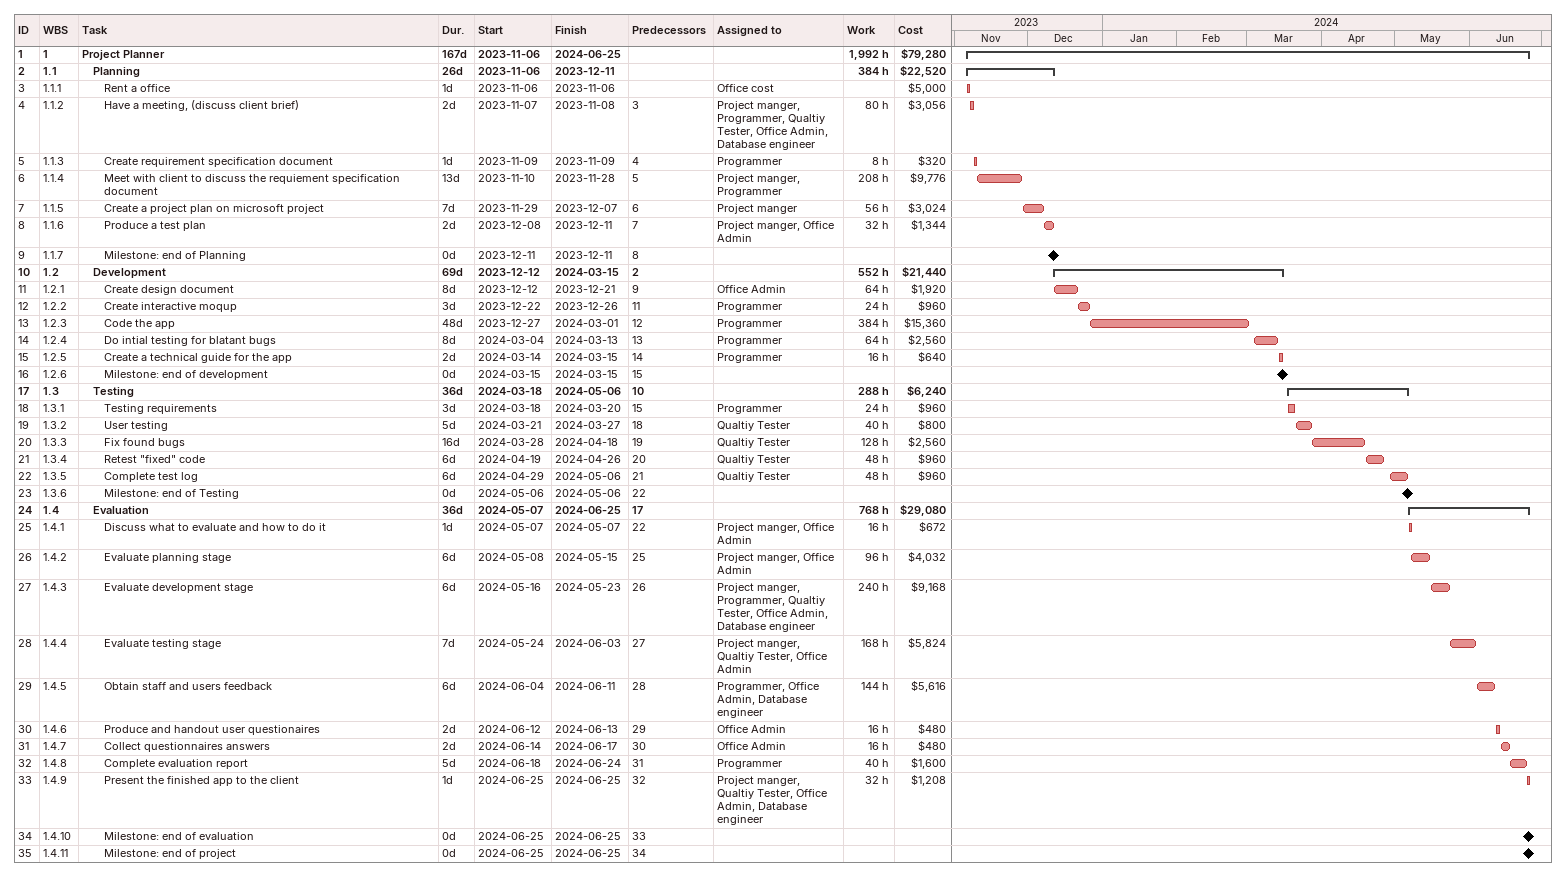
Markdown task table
| ID | WBS | Task | Duration | Start | Finish | Predecessors | Resources | Work (h) | Cost ($) |
|---|---|---|---|---|---|---|---|---|---|
| 1 | 1 | **Project Planner** | 167d | 2023-11-06 | 2024-06-25 |  |  | 1992 | 79280 |
| 2 | 1.1 | **Planning** | 26d | 2023-11-06 | 2023-12-11 |  |  | 384 | 22520 |
| 3 | 1.1.1 | Rent a office | 1d | 2023-11-06 | 2023-11-06 |  | Office cost |  | 5000 |
| 4 | 1.1.2 | Have a meeting, (discuss client brief) | 2d | 2023-11-07 | 2023-11-08 | 3 | Project manger, Programmer, Qualtiy Tester, Office Admin, Database engineer | 80 | 3056 |
| 5 | 1.1.3 | Create requirement specification document | 1d | 2023-11-09 | 2023-11-09 | 4 | Programmer | 8 | 320 |
| 6 | 1.1.4 | Meet with client to discuss the requiement specification document | 13d | 2023-11-10 | 2023-11-28 | 5 | Project manger, Programmer | 208 | 9776 |
| 7 | 1.1.5 | Create a project plan on microsoft project | 7d | 2023-11-29 | 2023-12-07 | 6 | Project manger | 56 | 3024 |
| 8 | 1.1.6 | Produce a test plan | 2d | 2023-12-08 | 2023-12-11 | 7 | Project manger, Office Admin | 32 | 1344 |
| 9 | 1.1.7 | Milestone: end of Planning | 0d | 2023-12-11 | 2023-12-11 | 8 |  |  |  |
| 10 | 1.2 | **Development** | 69d | 2023-12-12 | 2024-03-15 | 2 |  | 552 | 21440 |
| 11 | 1.2.1 | Create design document | 8d | 2023-12-12 | 2023-12-21 | 9 | Office Admin | 64 | 1920 |
| 12 | 1.2.2 | Create interactive moqup | 3d | 2023-12-22 | 2023-12-26 | 11 | Programmer | 24 | 960 |
| 13 | 1.2.3 | Code the app | 48d | 2023-12-27 | 2024-03-01 | 12 | Programmer | 384 | 15360 |
| 14 | 1.2.4 | Do intial testing for blatant bugs | 8d | 2024-03-04 | 2024-03-13 | 13 | Programmer | 64 | 2560 |
| 15 | 1.2.5 | Create a technical guide for the app | 2d | 2024-03-14 | 2024-03-15 | 14 | Programmer | 16 | 640 |
| 16 | 1.2.6 | Milestone: end of development | 0d | 2024-03-15 | 2024-03-15 | 15 |  |  |  |
| 17 | 1.3 | **Testing** | 36d | 2024-03-18 | 2024-05-06 | 10 |  | 288 | 6240 |
| 18 | 1.3.1 | Testing requirements | 3d | 2024-03-18 | 2024-03-20 | 15 | Programmer | 24 | 960 |
| 19 | 1.3.2 | User testing | 5d | 2024-03-21 | 2024-03-27 | 18 | Qualtiy Tester | 40 | 800 |
| 20 | 1.3.3 | Fix found bugs | 16d | 2024-03-28 | 2024-04-18 | 19 | Qualtiy Tester | 128 | 2560 |
| 21 | 1.3.4 | Retest "fixed" code | 6d | 2024-04-19 | 2024-04-26 | 20 | Qualtiy Tester | 48 | 960 |
| 22 | 1.3.5 | Complete test log | 6d | 2024-04-29 | 2024-05-06 | 21 | Qualtiy Tester | 48 | 960 |
| 23 | 1.3.6 | Milestone: end of Testing | 0d | 2024-05-06 | 2024-05-06 | 22 |  |  |  |
| 24 | 1.4 | **Evaluation** | 36d | 2024-05-07 | 2024-06-25 | 17 |  | 768 | 29080 |
| 25 | 1.4.1 | Discuss what to evaluate and how to do it | 1d | 2024-05-07 | 2024-05-07 | 22 | Project manger, Office Admin | 16 | 672 |
| 26 | 1.4.2 | Evaluate planning stage | 6d | 2024-05-08 | 2024-05-15 | 25 | Project manger, Office Admin | 96 | 4032 |
| 27 | 1.4.3 | Evaluate development stage | 6d | 2024-05-16 | 2024-05-23 | 26 | Project manger, Programmer, Qualtiy Tester, Office Admin, Database engineer | 240 | 9168 |
| 28 | 1.4.4 | Evaluate testing stage | 7d | 2024-05-24 | 2024-06-03 | 27 | Project manger, Qualtiy Tester, Office Admin | 168 | 5824 |
| 29 | 1.4.5 | Obtain staff and users feedback | 6d | 2024-06-04 | 2024-06-11 | 28 | Programmer, Office Admin, Database engineer | 144 | 5616 |
| 30 | 1.4.6 | Produce and handout user questionaires | 2d | 2024-06-12 | 2024-06-13 | 29 | Office Admin | 16 | 480 |
| 31 | 1.4.7 | Collect questionnaires answers | 2d | 2024-06-14 | 2024-06-17 | 30 | Office Admin | 16 | 480 |
| 32 | 1.4.8 | Complete evaluation report | 5d | 2024-06-18 | 2024-06-24 | 31 | Programmer | 40 | 1600 |
| 33 | 1.4.9 | Present the finished app to the client | 1d | 2024-06-25 | 2024-06-25 | 32 | Project manger, Qualtiy Tester, Office Admin, Database engineer | 32 | 1208 |
| 34 | 1.4.10 | Milestone: end of evaluation | 0d | 2024-06-25 | 2024-06-25 | 33 |  |  |  |
| 35 | 1.4.11 | Milestone: end of project | 0d | 2024-06-25 | 2024-06-25 | 34 |  |  |  |
